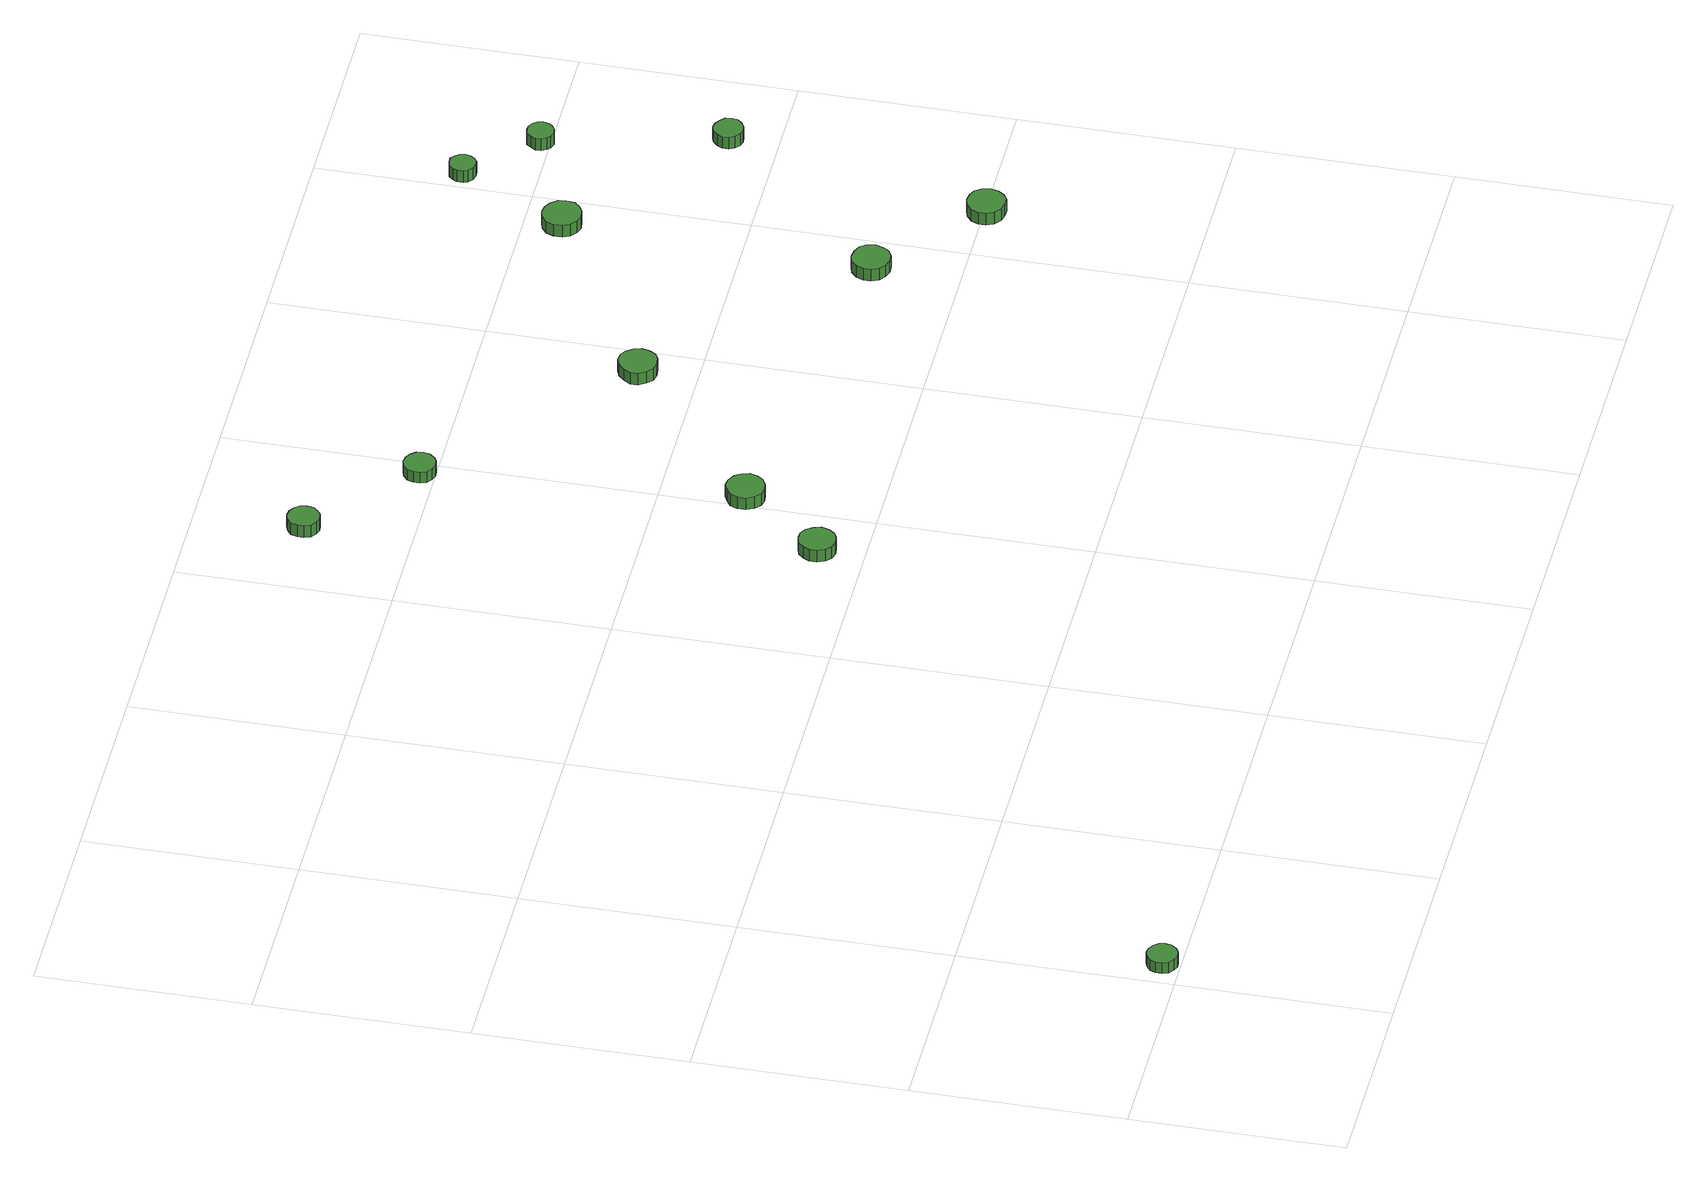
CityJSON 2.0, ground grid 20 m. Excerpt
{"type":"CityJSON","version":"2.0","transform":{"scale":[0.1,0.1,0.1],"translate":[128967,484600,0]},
"CityObjects":{
"tree1":{"type":"SolitaryVegetationObject","attributes":{"function":"something"},"geometry":[{"type":"MultiSurface","lod":"1","boundaries":[[[0,1,2,3,4,5,6,7,8,9,10,11,12,13,14]],[[15,16,17,18,19,20,21,22,23,24,25,26,27,28,29]],[[0,29,28,1]],[[1,28,27,2]],[[2,27,26,3]],[[3,26,25,4]],[[4,25,24,5]],[[5,24,23,6]],[[6,23,22,7]],[[7,22,21,8]],[[8,21,20,9]],[[9,20,19,10]],[[10,19,18,11]],[[11,18,17,12]],[[12,17,16,13]],[[13,16,15,14]],[[14,15,29,0]]]}]},
"tree2":{"type":"SolitaryVegetationObject","attributes":{"function":"something"},"geometry":[{"type":"MultiSurface","lod":"1","boundaries":[[[30,31,32,33,34,35,36,37,38,39,40,41,42,43,44]],[[45,46,47,48,49,50,51,52,53,54,55,56,57,58,59]],[[30,59,58,31]],[[31,58,57,32]],[[32,57,56,33]],[[33,56,55,34]],[[34,55,54,35]],[[35,54,53,36]],[[36,53,52,37]],[[37,52,51,38]],[[38,51,50,39]],[[39,50,49,40]],[[40,49,48,41]],[[41,48,47,42]],[[42,47,46,43]],[[43,46,45,44]],[[44,45,59,30]]]}]},
"tree3":{"type":"SolitaryVegetationObject","attributes":{"function":"something"},"geometry":[{"type":"MultiSurface","lod":"1","boundaries":[[[60,61,62,63,64,65,66,67,68,69,70,71,72,73,74]],[[75,76,77,78,79,80,81,82,83,84,85,86,87,88,89]],[[60,89,88,61]],[[61,88,87,62]],[[62,87,86,63]],[[63,86,85,64]],[[64,85,84,65]],[[65,84,83,66]],[[66,83,82,67]],[[67,82,81,68]],[[68,81,80,69]],[[69,80,79,70]],[[70,79,78,71]],[[71,78,77,72]],[[72,77,76,73]],[[73,76,75,74]],[[74,75,89,60]]]}]},
"tree4":{"type":"SolitaryVegetationObject","attributes":{"function":"something"},"geometry":[{"type":"MultiSurface","lod":"1","boundaries":[[[90,91,92,93,94,95,96,97,98,99,100,101,102,103,104]],[[105,106,107,108,109,110,111,112,113,114,115,116,117,118,119]],[[90,119,118,91]],[[91,118,117,92]],[[92,117,116,93]],[[93,116,115,94]],[[94,115,114,95]],[[95,114,113,96]],[[96,113,112,97]],[[97,112,111,98]],[[98,111,110,99]],[[99,110,109,100]],[[100,109,108,101]],[[101,108,107,102]],[[102,107,106,103]],[[103,106,105,104]],[[104,105,119,90]]]}]},
"tree5":{"type":"SolitaryVegetationObject","attributes":{"function":"something"},"geometry":[{"type":"MultiSurface","lod":"1","boundaries":[[[120,121,122,123,124,125,126,127,128,129,130,131,132,133,134]],[[135,136,137,138,139,140,141,142,143,144,145,146,147,148,149]],[[120,149,148,121]],[[121,148,147,122]],[[122,147,146,123]],[[123,146,145,124]],[[124,145,144,125]],[[125,144,143,126]],[[126,143,142,127]],[[127,142,141,128]],[[128,141,140,129]],[[129,140,139,130]],[[130,139,138,131]],[[131,138,137,132]],[[132,137,136,133]],[[133,136,135,134]],[[134,135,149,120]]]}]},
"tree6":{"type":"SolitaryVegetationObject","attributes":{"function":"something"},"geometry":[{"type":"MultiSurface","lod":"1","boundaries":[[[150,151,152,153,154,155,156,157,158,159,160,161,162,163,164]],[[165,166,167,168,169,170,171,172,173,174,175,176,177,178,179]],[[150,179,178,151]],[[151,178,177,152]],[[152,177,176,153]],[[153,176,175,154]],[[154,175,174,155]],[[155,174,173,156]],[[156,173,172,157]],[[157,172,171,158]],[[158,171,170,159]],[[159,170,169,160]],[[160,169,168,161]],[[161,168,167,162]],[[162,167,166,163]],[[163,166,165,164]],[[164,165,179,150]]]}]},
"tree7":{"type":"SolitaryVegetationObject","attributes":{"function":"something"},"geometry":[{"type":"MultiSurface","lod":"1","boundaries":[[[180,181,182,183,184,185,186,187,188,189,190,191,192,193,194]],[[195,196,197,198,199,200,201,202,203,204,205,206,207,208,209]],[[180,209,208,181]],[[181,208,207,182]],[[182,207,206,183]],[[183,206,205,184]],[[184,205,204,185]],[[185,204,203,186]],[[186,203,202,187]],[[187,202,201,188]],[[188,201,200,189]],[[189,200,199,190]],[[190,199,198,191]],[[191,198,197,192]],[[192,197,196,193]],[[193,196,195,194]],[[194,195,209,180]]]}]},
"tree8":{"type":"SolitaryVegetationObject","attributes":{"function":"something"},"geometry":[{"type":"MultiSurface","lod":"1","boundaries":[[[210,211,212,213,214,215,216,217,218,219,220,221,222,223,224]],[[225,226,227,228,229,230,231,232,233,234,235,236,237,238,239]],[[210,239,238,211]],[[211,238,237,212]],[[212,237,236,213]],[[213,236,235,214]],[[214,235,234,215]],[[215,234,233,216]],[[216,233,232,217]],[[217,232,231,218]],[[218,231,230,219]],[[219,230,229,220]],[[220,229,228,221]],[[221,228,227,222]],[[222,227,226,223]],[[223,226,225,224]],[[224,225,239,210]]]}]},
"tree9":{"type":"SolitaryVegetationObject","attributes":{"function":"something"},"geometry":[{"type":"MultiSurface","lod":"1","boundaries":[[[240,241,242,243,244,245,246,247,248,249,250,251,252,253,254]],[[255,256,257,258,259,260,261,262,263,264,265,266,267,268,269]],[[240,269,268,241]],[[241,268,267,242]],[[242,267,266,243]],[[243,266,265,244]],[[244,265,264,245]],[[245,264,263,246]],[[246,263,262,247]],[[247,262,261,248]],[[248,261,260,249]],[[249,260,259,250]],[[250,259,258,251]],[[251,258,257,252]],[[252,257,256,253]],[[253,256,255,254]],[[254,255,269,240]]]}]},
"tree10":{"type":"SolitaryVegetationObject","attributes":{"function":"something"},"geometry":[{"type":"MultiSurface","lod":"1","boundaries":[[[270,271,272,273,274,275,276,277,278,279,280,281,282,283,284]],[[285,286,287,288,289,290,291,292,293,294,295,296,297,298,299]],[[270,299,298,271]],[[271,298,297,272]],[[272,297,296,273]],[[273,296,295,274]],[[274,295,294,275]],[[275,294,293,276]],[[276,293,292,277]],[[277,292,291,278]],[[278,291,290,279]],[[279,290,289,280]],[[280,289,288,281]],[[281,288,287,282]],[[282,287,286,283]],[[283,286,285,284]],[[284,285,299,270]]]}]},
"tree11":{"type":"SolitaryVegetationObject","attributes":{"function":"something"},"geometry":[{"type":"MultiSurface","lod":"1","boundaries":[[[300,301,302,303,304,305,306,307,308,309,310,311,312,313,314]],[[315,316,317,318,319,320,321,322,323,324,325,326,327,328,329]],[[300,329,328,301]],[[301,328,327,302]],[[302,327,326,303]],[[303,326,325,304]],[[304,325,324,305]],[[305,324,323,306]],[[306,323,322,307]],[[307,322,321,308]],[[308,321,320,309]],[[309,320,319,310]],[[310,319,318,311]],[[311,318,317,312]],[[312,317,316,313]],[[313,316,315,314]],[[314,315,329,300]]]}]},
"tree12":{"type":"SolitaryVegetationObject","attributes":{"function":"something"},"geometry":[{"type":"MultiSurface","lod":"1","boundaries":[[[330,331,332,333,334,335,336,337,338,339,340,341,342,343,344]],[[345,346,347,348,349,350,351,352,353,354,355,356,357,358,359]],[[330,359,358,331]],[[331,358,357,332]],[[332,357,356,333]],[[333,356,355,334]],[[334,355,354,335]],[[335,354,353,336]],[[336,353,352,337]],[[337,352,351,338]],[[338,351,350,339]],[[339,350,349,340]],[[340,349,348,341]],[[341,348,347,342]],[[342,347,346,343]],[[343,346,345,344]],[[344,345,359,330]]]}]}
},
"vertices":[
[35,16,22],[34,21,22],[30,26,22],[25,29,22],[19,30,22],[14,28,22],[9,24,22],[7,19,22],[7,13,22],[9,7,22],[14,3,22],[19,1,22],[25,2,22],[30,5,22],[34,10,22],[34,10,10],[30,5,10],[25,2,10],[19,1,10],[14,3,10],[9,7,10],[7,13,10],[7,19,10],[9,24,10],[14,28,10],[19,30,10],[25,29,10],[30,26,10],[34,21,10],[35,16,10],
[555,441,28],[553,448,28],[549,454,28],[543,458,28],[536,458,28],[529,456,28],[524,451,28],[521,445,28],[521,438,28],[524,431,28],[529,426,28],[536,424,28],[543,425,28],[549,428,28],[553,434,28],[553,434,15],[549,428,15],[543,425,15],[536,424,15],[529,426,15],[524,431,15],[521,438,15],[521,445,15],[524,451,15],[529,456,15],[536,458,15],[543,458,15],[549,454,15],[553,448,15],[555,441,15],
[503,900,17],[502,906,17],[498,911,17],[493,914,17],[487,915,17],[481,913,17],[476,909,17],[474,903,17],[474,897,17],[476,891,17],[481,887,17],[487,885,17],[493,886,17],[498,889,17],[502,894,17],[502,894,4],[498,889,4],[493,886,4],[487,885,4],[481,887,4],[476,891,4],[474,897,4],[474,903,4],[476,909,4],[481,913,4],[487,915,4],[493,914,4],[498,911,4],[502,906,4],[503,900,4],
[623,521,24],[621,528,24],[617,534,24],[610,538,24],[603,539,24],[596,536,24],[590,532,24],[587,525,24],[587,517,24],[590,510,24],[596,505,24],[603,503,24],[610,504,24],[617,508,24],[621,514,24],[621,514,11],[617,508,11],[610,504,11],[603,503,11],[596,505,11],[590,510,11],[587,517,11],[587,525,11],[590,532,11],[596,536,11],[603,539,11],[610,538,11],[617,534,11],[621,528,11],[623,521,11],
[602,815,16],[601,821,16],[597,826,16],[592,829,16],[586,830,16],[580,828,16],[575,824,16],[573,818,16],[573,812,16],[575,806,16],[580,802,16],[586,800,16],[592,801,16],[597,804,16],[601,809,16],[601,809,4],[597,804,4],[592,801,4],[586,800,4],[580,802,4],[575,806,4],[573,812,4],[573,818,4],[575,824,4],[580,828,4],[586,830,4],[592,829,4],[597,826,4],[601,821,4],[602,815,4],
[789,655,17],[787,662,17],[783,668,17],[777,672,17],[769,673,17],[762,670,17],[757,665,17],[753,658,17],[753,651,17],[757,644,17],[762,639,17],[769,637,17],[777,638,17],[783,641,17],[787,647,17],[787,647,4],[783,641,4],[777,638,4],[769,637,4],[762,639,4],[757,644,4],[753,651,4],[753,658,4],[757,665,4],[762,670,4],[769,673,4],[777,672,4],[783,668,4],[787,662,4],[789,655,4],
[980,482,17],[978,490,17],[974,496,17],[967,499,17],[960,500,17],[953,498,17],[947,493,17],[944,486,17],[944,479,17],[947,472,17],[953,467,17],[960,465,17],[967,465,17],[974,469,17],[978,475,17],[978,475,4],[974,469,4],[967,465,4],[960,465,4],[953,467,4],[947,472,4],[944,479,4],[944,486,4],[947,493,4],[953,498,4],[960,500,4],[967,499,4],[974,496,4],[978,490,4],[980,482,4],
[1080,398,18],[1078,406,18],[1074,412,18],[1068,415,18],[1060,416,18],[1053,414,18],[1047,409,18],[1044,402,18],[1044,395,18],[1047,388,18],[1053,383,18],[1060,381,18],[1068,381,18],[1074,385,18],[1078,391,18],[1078,391,5],[1074,385,5],[1068,381,5],[1060,381,5],[1053,383,5],[1047,388,5],[1044,395,5],[1044,402,5],[1047,409,5],[1053,414,5],[1060,416,5],[1068,415,5],[1074,412,5],[1078,406,5],[1080,398,5],
[975,764,25],[974,771,25],[969,777,25],[963,781,25],[955,782,25],[948,780,25],[942,775,25],[939,768,25],[939,760,25],[942,753,25],[948,748,25],[955,746,25],[963,747,25],[969,750,25],[974,756,25],[974,756,12],[969,750,12],[963,747,12],[955,746,12],[948,748,12],[942,753,12],[939,760,12],[939,768,12],[942,775,12],[948,780,12],[955,782,12],[963,781,12],[969,777,12],[974,771,12],[975,764,12],
[1022,866,25],[1021,871,25],[1018,875,25],[1014,878,25],[1009,878,25],[1004,877,25],[1000,873,25],[998,869,25],[998,863,25],[1000,859,25],[1004,855,25],[1009,854,25],[1014,854,25],[1018,857,25],[1021,861,25],[1021,861,12],[1018,857,12],[1014,854,12],[1009,854,12],[1004,855,12],[1000,859,12],[998,863,12],[998,869,12],[1000,873,12],[1004,877,12],[1009,878,12],[1014,878,12],[1018,875,12],[1021,871,12],[1022,866,12],
[1123,644,25],[1122,650,25],[1118,654,25],[1113,657,25],[1107,658,25],[1102,656,25],[1098,652,25],[1095,647,25],[1095,641,25],[1098,636,25],[1102,632,25],[1107,630,25],[1113,631,25],[1118,634,25],[1122,638,25],[1122,638,12],[1118,634,12],[1113,631,12],[1107,630,12],[1102,632,12],[1098,636,12],[1095,641,12],[1095,647,12],[1098,652,12],[1102,656,12],[1107,658,12],[1113,657,12],[1118,654,12],[1122,650,12],[1123,644,12],
[1084,808,24],[1083,813,24],[1080,817,24],[1075,820,24],[1070,820,24],[1065,819,24],[1062,815,24],[1059,810,24],[1059,805,24],[1062,800,24],[1065,797,24],[1070,795,24],[1075,796,24],[1080,799,24],[1083,803,24],[1083,803,11],[1080,799,11],[1075,796,11],[1070,795,11],[1065,797,11],[1062,800,11],[1059,805,11],[1059,810,11],[1062,815,11],[1065,819,11],[1070,820,11],[1075,820,11],[1080,817,11],[1083,813,11],[1084,808,11]
]}
